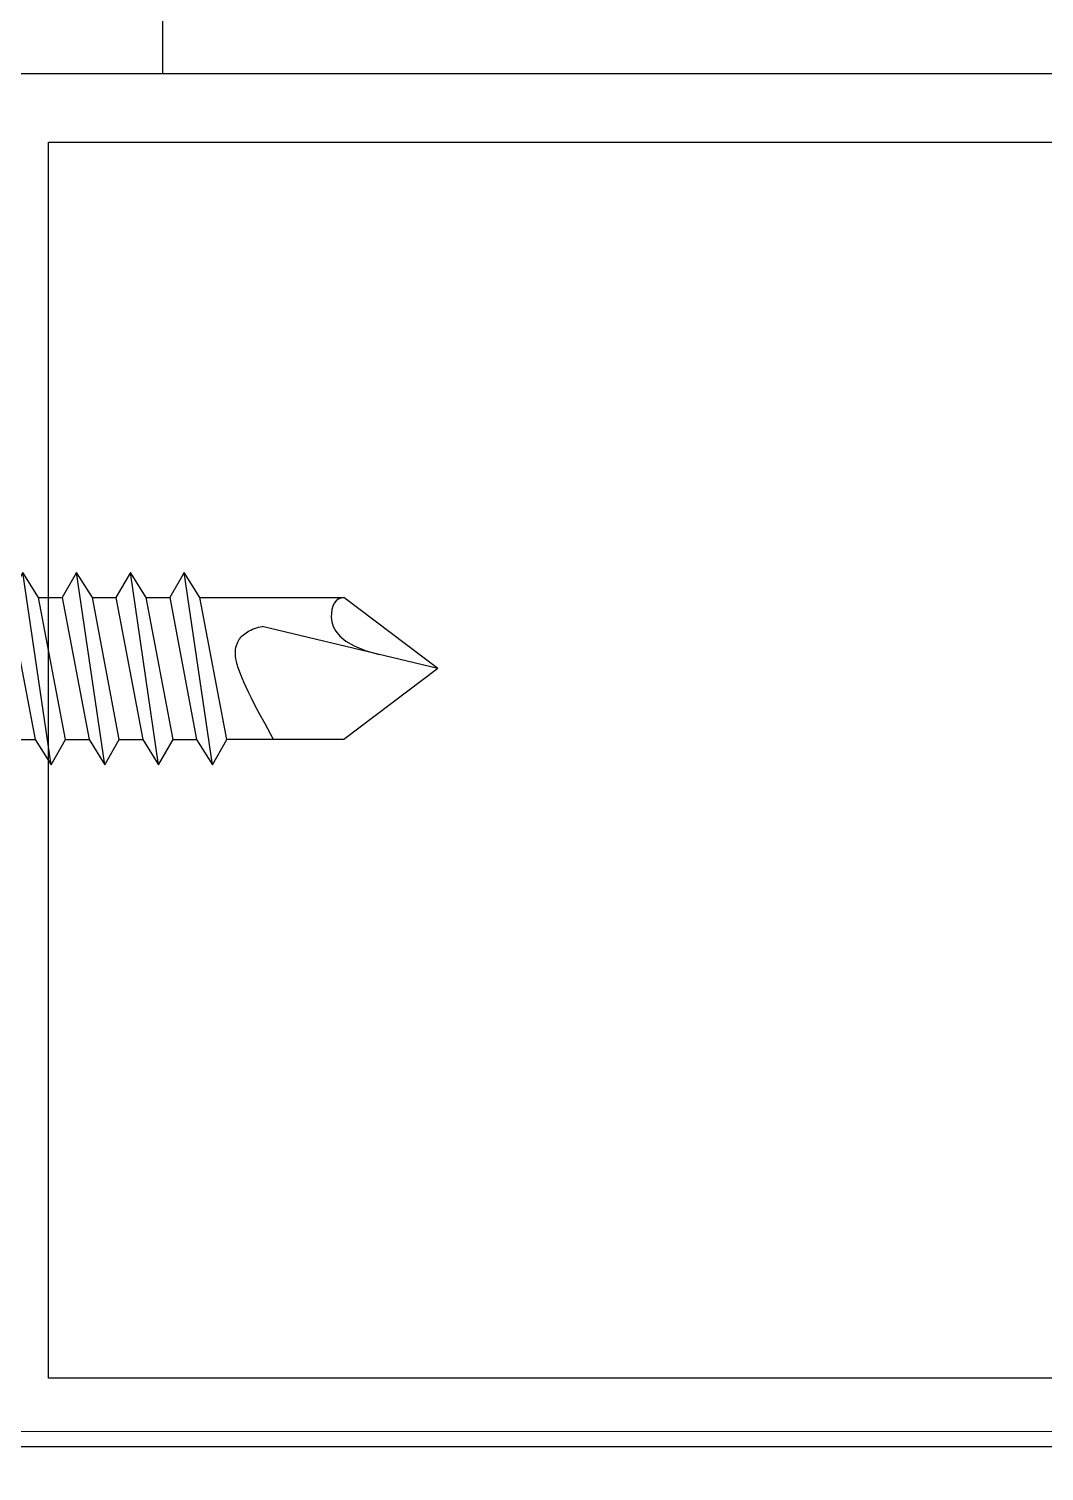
# Model space of a CAD drawing. Header units: millimetres. Extents: x -547695 to 905972, y -1055718 to 167349.
# Drawn here: x -513595.6 to -513435.9, y -1033876.4 to -1033649.5 of the extents above; entities that cross this region are included whole.
import ezdxf

# ---------------------------------------------------------------- set-up
doc = ezdxf.new("R2010")
doc.units = ezdxf.units.MM
for name, color, linetype, lineweight in [('View-XTD-CT Cua$0$View-XĐL-CT Cửa$0$Hatch - Vietduc', 250, 'Continuous', 5), ('View-XTD-CT Cua$0$View-XĐL-CT Cửa$0$KT-NetThay', 7, 'Continuous', 18), ('View-XTD-CT Cua$0$View-XĐL-CT Cửa$0$Profile - Vietduc', 14, 'Continuous', 30), ('View-XTD-CT Cua$0$View-XĐL-CT Cửa$0$SHEETING 0.13', 6, 'Continuous', 13)]:
    doc.layers.add(name, color=color, linetype=linetype, lineweight=lineweight)
doc.layers.add('View-XTD-CT Cua$0$View-XĐL-CT Cửa$0$Screw', color=253, linetype='Continuous')

# ---------------------------------------------------------------- blocks, each defined once
blk = doc.blocks.new('View-XTD-CT Cua$0$View-XĐL-CT Cửa$0$ph sd 4.2x25 (elev)')
at = {"layer": 'View-XTD-CT Cua$0$View-XĐL-CT Cửa$0$Screw'}
for q in [(22.952, 1.552), (21.169, 0.917)]:
    blk.add_line((25, 0), q, dxfattribs=at)
for points in [[(16.554, -2.1), (16.87, -1.552), (16.282, 1.552), (15.938, 2.1), (15.622, 1.552), (16.21, -1.552), (16.554, -2.1), (15.938, 2.1)], [(17.729, -2.1), (18.045, -1.552), (17.457, 1.552), (17.113, 2.1), (16.797, 1.552), (17.385, -1.552), (17.729, -2.1), (17.113, 2.1)], [(18.904, -2.1), (19.22, -1.552), (18.632, 1.552), (18.289, 2.1), (17.972, 1.552), (18.56, -1.552), (18.904, -2.1), (18.289, 2.1)], [(20.079, -2.1), (20.395, -1.552), (19.808, 1.552), (19.464, 2.1), (19.147, 1.552), (19.735, -1.552), (20.079, -2.1), (19.464, 2.1)], [(16.282, 1.552), (16.797, 1.552)], [(17.457, 1.552), (17.972, 1.552)], [(18.632, 1.552), (19.147, 1.552)], [(19.808, 1.552), (22.952, 1.552)], [(22.952, 1.552), (22.885, 1.541), (22.828, 1.516), (22.779, 1.478), (22.739, 1.427), (22.709, 1.366), (22.688, 1.293), (22.677, 1.212), (22.676, 1.122), (22.687, 1.024), (22.716, 0.921), (22.772, 0.815), (22.862, 0.707), (22.993, 0.6), (23.176, 0.496), (23.416, 0.397), (23.722, 0.306)], [(21.416, -1.552), (21.228, -1.209), (21.107, -0.985), (21.009, -0.799), (20.93, -0.645), (20.867, -0.516), (20.815, -0.407), (20.772, -0.31), (20.733, -0.22), (20.699, -0.135), (20.67, -0.056), (20.644, 0.018), (20.623, 0.087), (20.607, 0.152), (20.594, 0.212), (20.586, 0.269), (20.583, 0.323), (20.583, 0.373), (20.587, 0.42), (20.594, 0.464), (20.604, 0.505), (20.617, 0.543), (20.632, 0.578), (20.648, 0.61), (20.666, 0.64), (20.686, 0.668), (20.708, 0.693), (20.731, 0.717), (20.756, 0.739), (20.784, 0.76), (20.814, 0.781), (20.846, 0.801), (20.881, 0.822), (20.918, 0.841), (20.958, 0.86), (20.998, 0.877), (21.04, 0.892), (21.083, 0.903), (21.126, 0.912), (21.169, 0.917)], [(25, 0), (22.952, -1.552), (20.395, -1.552)], [(15.695, -1.552), (16.21, -1.552)], [(16.87, -1.552), (17.385, -1.552)], [(18.045, -1.552), (18.56, -1.552)], [(19.22, -1.552), (19.735, -1.552)]]:
    blk.add_lwpolyline(points, dxfattribs=at)
blk = doc.blocks.new('View-XTD-CT Cua$0$View-XĐL-CT Cửa$0$A$C77827696')
at = {"layer": 'View-XTD-CT Cua$0$View-XĐL-CT Cửa$0$Hatch - Vietduc'}
blk.add_lwpolyline([(-1956.15, 3240.48), (-1956.15, 3490.7), (-3154.06, 3490.7), (-3154.06, 3240.48)], close=True, dxfattribs=at)
at = {"layer": 'View-XTD-CT Cua$0$View-XĐL-CT Cửa$0$Profile - Vietduc'}
blk.add_line((-2236.15, 3640.7), (-2236.15, 4374.91), dxfattribs=at)
for points in [[(-2256.15, 3490.7), (-2256.15, 3640.7), (-1956.15, 3640.7), (-1956.15, 3490.7)], [(-2248.65, 3498.2), (-2248.65, 3633.2), (-1963.65, 3633.2), (-1963.65, 3498.2)]]:
    blk.add_lwpolyline(points, close=True, dxfattribs=at)
at = {"layer": 'View-XTD-CT Cua$0$View-XĐL-CT Cửa$0$SHEETING 0.13'}
blk.add_lwpolyline([(-1817.1, 3492.39), (-3204.76, 3492.39), (-3204.76, 3461.3, 1), (-3200.42, 3461.3, -0.03968), (-3200.7, 3466.62), (-3200.7, 3484.49), (-3202.39, 3484.49), (-3202.39, 3466.54, 0.047719), (-3202.11, 3461.3, -1), (-3203.07, 3461.3), (-3203.07, 3490.7), (-1817.1, 3490.7)], format="xyb", dxfattribs=at)
at = {"layer": 'View-XTD-CT Cua$0$View-XĐL-CT Cửa$0$Screw', "xscale": 4.999999999999999, "yscale": 4.999999999999999, "zscale": 4.999999999999999}
blk.add_blockref('View-XTD-CT Cua$0$View-XĐL-CT Cửa$0$ph sd 4.2x25 (elev)', (-2331.14, 3575.7), dxfattribs=at)

msp = doc.modelspace()

# ---------------------------------------------------------------- block references
at = {"layer": 'View-XTD-CT Cua$0$View-XĐL-CT Cửa$0$KT-NetThay', "xscale": 1.44, "yscale": 1.44, "zscale": 1.44}
msp.add_blockref('View-XTD-CT Cua$0$View-XĐL-CT Cửa$0$A$C77827696', (-510354.47, -1038899.17), dxfattribs=at)

doc.saveas('drawing.dxf')
